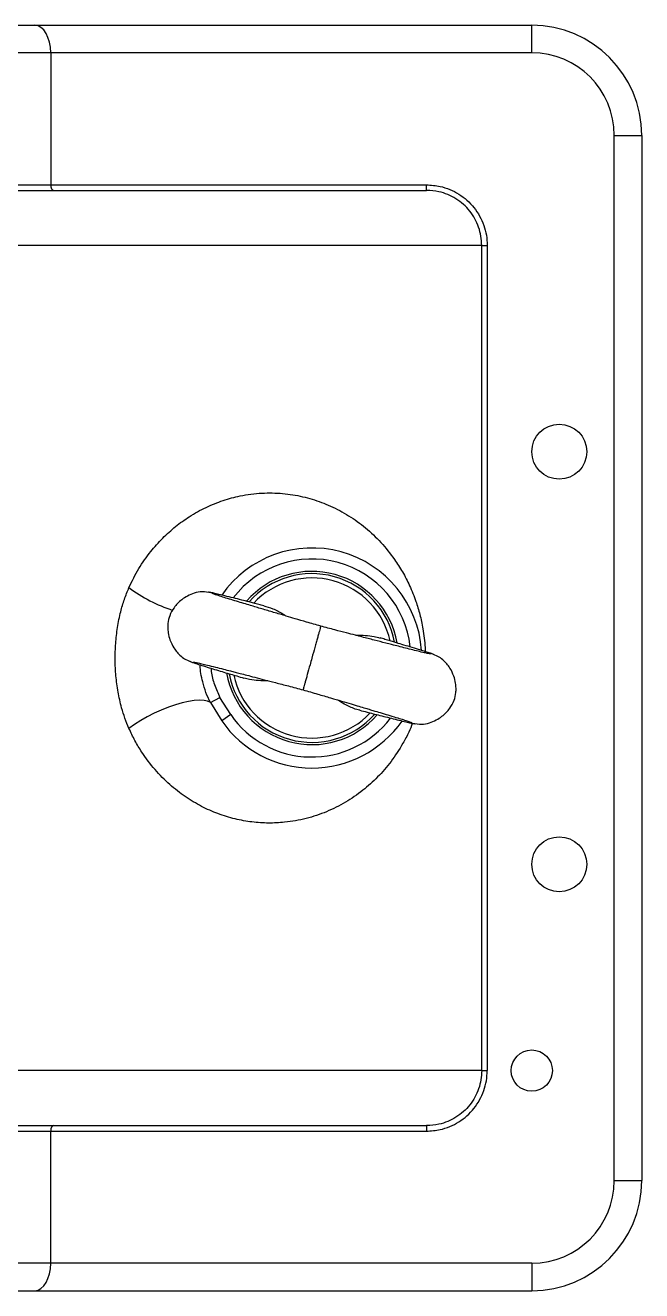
# Model space of a CAD drawing. Header units: millimetres. Extents: x 15 to 1184, y 5 to 836.
# Drawn here: x 484.2 to 529.1, y 598 to 690 of the extents above; entities that cross this region are included whole.
import ezdxf

# ---------------------------------------------------------------- set-up
doc = ezdxf.new("R2010")
doc.units = ezdxf.units.MM

msp = doc.modelspace()

# ---------------------------------------------------------------- linework, layer by layer
at = {"color": 7, "linetype": 'Continuous', "lineweight": 25}
for p, q in [((481.454, 690.001), (484.918, 690.001)), ((484.918, 690.001), (521.081, 690.001)), ((521.081, 688.001), (521.081, 690.001)), ((486.073, 688.001), (483.186, 688.001)), ((486.073, 688.001), (486.073, 678.401)), ((521.081, 688.001), (486.073, 688.001)), ((527.081, 606.001), (527.081, 682.001)), ((527.081, 682.001), (529.081, 682.001)), ((529.081, 682.001), (529.081, 606.001)), ((483.186, 678.401), (486.073, 678.401)), ((486.073, 678.401), (513.427, 678.401)), ((513.427, 678.001), (513.427, 678.401)), ((427.95, 678.001), (513.427, 678.001)), ((517.438, 674.001), (426.513, 674.001)), ((517.438, 614.001), (517.438, 674.001)), ((517.438, 674.001), (517.837, 674.001)), ((517.837, 674.001), (517.837, 614.001)), ((497.694, 640.762), (498.387, 641.138)), ((497.694, 640.762), (498.516, 639.428)), ((499.173, 639.885), (498.387, 641.138)), ((499.173, 639.885), (498.516, 639.428)), ((517.438, 614.001), (426.513, 614.001)), ((517.438, 614.001), (517.837, 614.001)), ((427.95, 610.001), (513.427, 610.001)), ((513.427, 610.001), (513.427, 609.601)), ((483.186, 609.601), (486.073, 609.601)), ((486.073, 600.001), (486.073, 609.601)), ((486.073, 609.601), (513.427, 609.601)), ((527.081, 606.001), (529.081, 606.001)), ((486.073, 600.001), (483.186, 600.001)), ((521.081, 600.001), (486.073, 600.001)), ((521.081, 600.001), (521.081, 598.001)), ((481.454, 598.001), (484.918, 598.001)), ((484.918, 598.001), (521.081, 598.001))]:
    msp.add_line(p, q, dxfattribs=at)
at = {"color": 7, "linetype": 'Continuous', "lineweight": 25, "flags": 128}
msp.add_lwpolyline([(497.694, 640.762), (497.495, 640.86), (497.23, 640.918), (496.905, 640.935), (496.526, 640.911), (496.101, 640.846), (495.639, 640.742), (495.148, 640.6), (494.639, 640.425), (494.122, 640.218), (493.606, 639.984), (493.104, 639.729), (492.623, 639.456), (492.175, 639.172), (491.768, 638.882)], dxfattribs=at)
at = {"color": 7, "linetype": 'Continuous', "lineweight": 25}
for centre, radius in [((523.081, 659.001), 2), ((523.081, 629.001), 2), ((521.081, 614.001), 1.5)]:
    msp.add_circle(centre, radius, dxfattribs=at)
for centre, radius, start, end in [((521.081, 682.001), 8, 0, 90), ((521.081, 682.001), 6, 0, 90), ((505.081, 644.001), 8, 3.9748, 145.13672), ((505.081, 644.001), 7.2, 6.52025, 142.59034), ((505.081, 644.001), 6.3, 10.0209, 138.97193), ((505.081, 644.001), 6.133, 10.888, 138.15264), ((505.081, 644.001), 5.823, 12.3876, 136.68691), ((498.649, 658.476), 11.615, 233.66793, 251.43219), ((505.081, 644.001), 6.3, 189.9519, 318.94221), ((505.081, 644.001), 6.133, 190.88747, 318.15316), ((505.081, 644.001), 5.823, 192.38697, 316.68757), ((505.081, 644.001), 8, 214.86328, 325.05481), ((505.081, 644.001), 7.2, 214.86328, 322.52219), ((521.081, 606.001), 6, 270, 0), ((521.081, 606.001), 8, 270, 0)]:
    msp.add_arc(centre, radius, start, end, dxfattribs=at)
for centre, major_axis, start_param, end_param in [((484.918, 688.001), (0, 2), 4.712389, 6.283185), ((486.303, 678.401), (0, 0.4), 1.570796, 3.141593), ((486.303, 609.601), (0, 0.4), 0, 1.570796), ((484.918, 600.001), (0, 2), 3.141593, 4.712389)]:
    msp.add_ellipse(centre, major_axis=major_axis, ratio=0.57735, start_param=start_param, end_param=end_param, dxfattribs=at)
for points, knots in [([(513.427, 678.401), (513.755, 678.38), (514.332, 678.343), (515.12, 678.084), (515.783, 677.746), (516.378, 677.297), (516.891, 676.758), (517.304, 676.139), (517.608, 675.462), (517.8, 674.741), (517.825, 674.247), (517.837, 674.001)], [0, 0, 0, 0, 0.142368, 0.249785, 0.357201, 0.464399, 0.571596, 0.678695, 0.785793, 0.892897, 1, 1, 1, 1]), ([(517.438, 674.001), (517.427, 674.222), (517.405, 674.671), (517.231, 675.323), (516.955, 675.943), (516.581, 676.502), (516.114, 676.996), (515.575, 677.401), (514.97, 677.712), (514.253, 677.948), (513.726, 677.982), (513.427, 678.001)], [0, 0, 0, 0, 0.105548, 0.214161, 0.319718, 0.428332, 0.534005, 0.64273, 0.748637, 0.857601, 1, 1, 1, 1]), ([(491.768, 649.119), (491.999, 649.589), (492.461, 650.529), (493.308, 651.721), (494.214, 652.737), (495.158, 653.581), (496.215, 654.341), (497.375, 654.98), (498.619, 655.477), (499.983, 655.84), (501.442, 656.024), (502.966, 655.993), (504.42, 655.759), (505.563, 655.414), (506.682, 654.953), (507.775, 654.373), (509, 653.494), (510.118, 652.435), (510.999, 651.339), (511.684, 650.274), (512.205, 649.272), (512.623, 648.235), (512.943, 647.184), (513.14, 646.278), (513.255, 645.457), (513.31, 644.9), (513.318, 644.564), (513.32, 644.467)], [0, 0, 0, 0, 0.038177, 0.07637, 0.111012, 0.145781, 0.18046, 0.222433, 0.264546, 0.306571, 0.36136, 0.416411, 0.471549, 0.526459, 0.553985, 0.613205, 0.672625, 0.732006, 0.791173, 0.828893, 0.866651, 0.904265, 0.932353, 0.960378, 0.976822, 0.993251, 1, 1, 1, 1]), ([(491.768, 638.882), (491.667, 639.126), (491.464, 639.613), (491.193, 640.496), (490.962, 641.525), (490.807, 642.698), (490.749, 643.881), (490.788, 645.063), (490.921, 646.23), (491.14, 647.301), (491.419, 648.271), (491.652, 648.836), (491.768, 649.119)], [0, 0, 0, 0, 0.0774818, 0.1549831, 0.2662099, 0.3778016, 0.4891084, 0.5995492, 0.7102674, 0.8206423, 0.9103377, 1, 1, 1, 1]), ([(497.737, 648.747), (497.526, 648.783), (497.122, 648.853), (496.54, 648.739), (496.046, 648.533), (495.635, 648.265), (495.305, 647.97), (494.987, 647.593), (494.717, 647.11), (494.599, 646.6), (494.584, 646.176), (494.623, 645.771), (494.753, 645.271), (494.981, 644.801), (495.267, 644.409), (495.555, 644.119), (495.911, 643.862), (496.196, 643.76), (496.341, 643.708)], [0, 0, 0, 0, 0.085455, 0.163707, 0.233993, 0.295056, 0.348107, 0.396074, 0.476624, 0.548642, 0.586207, 0.632145, 0.698275, 0.784138, 0.833498, 0.886187, 0.941647, 1, 1, 1, 1]), ([(501.577, 647.804), (501.459, 647.834), (501.207, 647.899), (500.852, 647.99), (500.429, 648.098), (499.924, 648.227), (499.322, 648.379), (498.764, 648.517), (498.287, 648.632), (497.914, 648.718), (497.633, 648.777), (497.583, 648.777), (497.556, 648.778)], [0, 0, 0, 0, 0.049519, 0.1055039, 0.1569149, 0.2432097, 0.3508179, 0.4798234, 0.5907268, 0.7141138, 0.8505604, 1, 1, 1, 1]), ([(505.721, 646.314), (505.377, 646.414), (504.752, 646.598), (503.917, 646.843), (503.268, 647.033), (502.596, 647.231), (501.85, 647.452), (501.144, 647.661), (500.57, 647.832), (500.088, 647.976), (499.57, 648.132), (499.047, 648.291), (498.557, 648.443), (498.196, 648.558), (497.961, 648.638), (497.829, 648.687), (497.82, 648.698), (497.816, 648.703)], [0, 0, 0, 0, 0.082739, 0.150579, 0.204211, 0.245098, 0.323022, 0.402923, 0.446323, 0.49882, 0.560605, 0.631634, 0.711838, 0.801313, 0.86633, 0.935668, 1, 1, 1, 1]), ([(501.574, 647.794), (501.796, 647.729), (502.288, 647.585), (502.819, 647.311), (503.116, 647.105), (503.182, 647.059)], [0, 0, 0, 0, 0.38942, 0.862704, 1, 1, 1, 1]), ([(505.719, 646.307), (505.72, 646.309), (505.722, 646.317), (505.702, 646.244), (505.648, 646.049), (505.561, 645.736), (505.483, 645.454), (505.393, 645.128), (505.261, 644.653), (505.107, 644.096), (504.919, 643.416), (504.774, 642.894), (504.658, 642.474), (504.583, 642.203), (504.521, 641.98), (504.475, 641.815), (504.449, 641.718), (504.437, 641.678), (504.44, 641.689), (504.441, 641.689)], [0, 0, 0, 0, 0.016653, 0.071083, 0.178075, 0.231012, 0.285484, 0.338405, 0.392852, 0.499827, 0.567097, 0.6741, 0.72707, 0.781576, 0.834623, 0.889205, 0.942227, 0.99678, 1, 1, 1, 1]), ([(513.73, 644.296), (513.723, 644.294), (513.71, 644.289), (513.571, 644.315), (513.329, 644.367), (512.96, 644.454), (512.461, 644.576), (511.931, 644.709), (511.407, 644.841), (510.919, 644.966), (510.339, 645.114), (509.627, 645.298), (508.873, 645.493), (508.195, 645.669), (507.541, 645.839), (506.699, 646.058), (506.068, 646.223), (505.721, 646.314)], [0, 0, 0, 0, 0.064332, 0.13367, 0.198687, 0.288162, 0.368366, 0.439395, 0.50118, 0.553677, 0.597077, 0.676978, 0.754902, 0.795789, 0.849421, 0.917261, 1, 1, 1, 1]), ([(508.266, 645.65), (508.284, 645.652), (508.517, 645.679), (508.969, 645.649), (509.547, 645.595), (509.897, 645.492), (510.039, 645.451)], [0, 0, 0, 0, 0.030639, 0.392506, 0.754078, 1, 1, 1, 1]), ([(513.99, 644.226), (513.968, 644.24), (513.924, 644.265), (513.653, 644.36), (513.289, 644.478), (512.821, 644.624), (512.271, 644.793), (511.677, 644.972), (511.177, 645.122), (510.759, 645.247), (510.408, 645.351), (510.158, 645.425), (510.041, 645.46)], [0, 0, 0, 0, 0.149428, 0.285865, 0.409243, 0.520138, 0.649134, 0.756734, 0.843022, 0.894429, 0.95041, 1, 1, 1, 1]), ([(512.424, 639.254), (512.635, 639.218), (513.04, 639.148), (513.621, 639.262), (514.115, 639.468), (514.527, 639.736), (514.856, 640.031), (515.174, 640.408), (515.444, 640.891), (515.562, 641.401), (515.577, 641.826), (515.538, 642.23), (515.408, 642.73), (515.181, 643.2), (514.895, 643.592), (514.606, 643.882), (514.25, 644.139), (513.966, 644.241), (513.82, 644.293)], [0, 0, 0, 0, 0.085455, 0.163707, 0.233993, 0.295056, 0.348107, 0.396074, 0.476624, 0.548642, 0.586207, 0.632145, 0.698275, 0.784138, 0.833498, 0.886187, 0.941647, 1, 1, 1, 1]), ([(496.171, 643.775), (496.185, 643.765), (496.212, 643.747), (496.379, 643.686), (496.646, 643.596), (497.04, 643.47), (497.563, 643.308), (498.112, 643.141), (498.648, 642.98), (499.145, 642.831), (499.625, 642.688), (499.959, 642.589), (500.137, 642.536)], [0, 0, 0, 0, 0.1136428, 0.2204532, 0.3202549, 0.457095, 0.5793131, 0.6872028, 0.780788, 0.860132, 0.9256294, 1, 1, 1, 1]), ([(496.434, 643.704), (496.446, 643.706), (496.471, 643.711), (496.707, 643.662), (497.043, 643.585), (497.486, 643.478), (498.014, 643.347), (498.593, 643.201), (499.083, 643.076), (499.497, 642.97), (499.888, 642.87), (500.361, 642.748), (500.942, 642.598), (501.637, 642.418), (502.456, 642.205), (503.403, 641.958), (504.082, 641.781), (504.44, 641.687)], [0, 0, 0, 0, 0.087483, 0.176061, 0.256503, 0.329055, 0.413731, 0.484599, 0.541574, 0.575566, 0.612614, 0.657343, 0.70975, 0.769919, 0.838057, 0.914539, 1, 1, 1, 1]), ([(497.694, 640.762), (497.579, 641.003), (497.348, 641.489), (497.094, 642.396), (496.945, 643.075), (496.951, 643.489), (496.951, 643.5)], [0, 0, 0, 0, 0.2805, 0.565565, 0.988521, 1, 1, 1, 1]), ([(497.743, 643.254), (497.748, 643.178), (497.773, 642.775), (497.966, 642.048), (498.246, 641.444), (498.387, 641.138)], [0, 0, 0, 0, 0.102247, 0.544787, 1, 1, 1, 1]), ([(501.895, 642.351), (501.877, 642.349), (501.644, 642.322), (501.192, 642.352), (500.62, 642.405), (500.275, 642.506), (500.139, 642.545)], [0, 0, 0, 0, 0.030856, 0.396299, 0.761444, 1, 1, 1, 1]), ([(504.44, 641.687), (504.795, 641.583), (505.468, 641.386), (506.407, 641.111), (507.219, 640.872), (507.908, 640.669), (508.483, 640.499), (508.952, 640.36), (509.339, 640.245), (509.748, 640.122), (510.233, 639.977), (510.804, 639.805), (511.324, 639.645), (511.76, 639.509), (512.087, 639.402), (512.315, 639.323), (512.334, 639.307), (512.344, 639.298)], [0, 0, 0, 0, 0.085461, 0.161943, 0.230081, 0.29025, 0.342657, 0.387386, 0.424434, 0.458426, 0.515401, 0.586269, 0.670945, 0.743497, 0.823939, 0.912517, 1, 1, 1, 1]), ([(508.566, 640.204), (508.56, 640.205), (508.27, 640.249), (507.728, 640.507), (507.202, 640.77), (506.958, 640.946), (506.953, 640.95)], [0, 0, 0, 0, 0.009682, 0.493266, 0.990049, 1, 1, 1, 1]), ([(508.566, 640.202), (508.745, 640.156), (509.083, 640.069), (509.569, 639.944), (510.072, 639.816), (510.615, 639.679), (511.171, 639.54), (511.703, 639.409), (512.106, 639.315), (512.381, 639.255), (512.555, 639.221), (512.588, 639.223), (512.605, 639.223)], [0, 0, 0, 0, 0.07453, 0.140016, 0.219346, 0.312916, 0.420787, 0.542984, 0.6798, 0.779585, 0.886377, 1, 1, 1, 1]), ([(512.401, 639.252), (512.313, 639.038), (512.1, 638.518), (511.593, 637.572), (510.856, 636.447), (509.877, 635.322), (508.774, 634.337), (507.537, 633.484), (506.162, 632.794), (504.683, 632.298), (503.262, 632.044), (501.933, 631.979), (500.727, 632.054), (499.493, 632.275), (498.261, 632.649), (497.043, 633.187), (495.861, 633.89), (494.718, 634.777), (493.646, 635.859), (492.813, 636.96), (492.194, 637.983), (491.91, 638.583), (491.768, 638.882)], [0, 0, 0, 0, 0.0244576, 0.0592625, 0.1227522, 0.1864139, 0.2499927, 0.3181326, 0.3865162, 0.454846, 0.5229122, 0.5708807, 0.6190126, 0.6670871, 0.7149769, 0.7608671, 0.806874, 0.8527001, 0.8990537, 0.9453832, 0.9726929, 1, 1, 1, 1]), ([(517.438, 614.001), (517.427, 613.779), (517.405, 613.33), (517.231, 612.678), (516.955, 612.058), (516.581, 611.499), (516.114, 611.005), (515.575, 610.6), (514.97, 610.289), (514.253, 610.053), (513.726, 610.019), (513.427, 610.001)], [0, 0, 0, 0, 0.105548, 0.214161, 0.319718, 0.428332, 0.534005, 0.64273, 0.748637, 0.857601, 1, 1, 1, 1]), ([(513.427, 609.601), (513.755, 609.621), (514.332, 609.658), (515.12, 609.917), (515.783, 610.255), (516.378, 610.704), (516.891, 611.243), (517.304, 611.862), (517.608, 612.539), (517.8, 613.26), (517.825, 613.754), (517.837, 614.001)], [0, 0, 0, 0, 0.142368, 0.249785, 0.357201, 0.464399, 0.571596, 0.678695, 0.785793, 0.892897, 1, 1, 1, 1])]:
    msp.add_open_spline(points, degree=3, knots=knots, dxfattribs=at)

doc.saveas('drawing.dxf')
